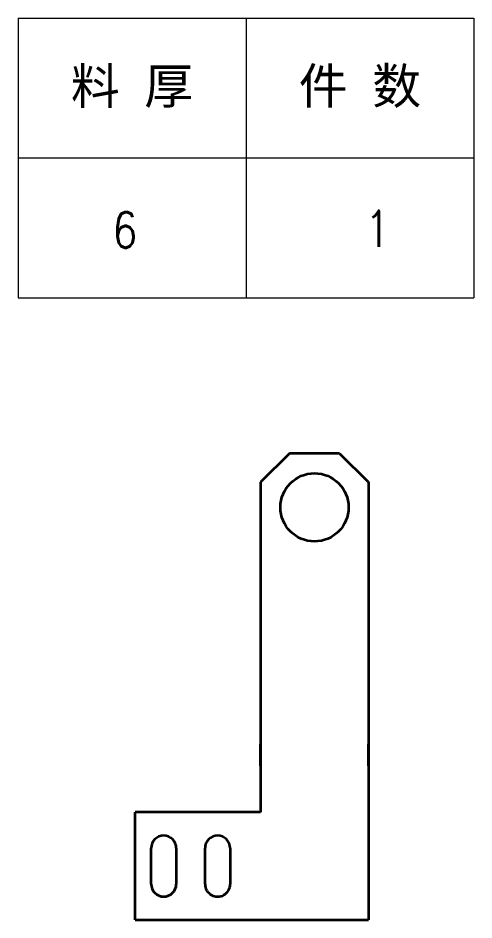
# Model space of a CAD drawing. Header units: millimetres. Extents: x 1333 to 104182, y -63985 to -5704.
# Drawn here: x 47129.8 to 47256.8, y -63292.7 to -63041.3 of the extents above; entities that cross this region are included whole.
import ezdxf
from ezdxf.enums import TextEntityAlignment as Align

# ---------------------------------------------------------------- set-up
doc = ezdxf.new("R2010")
doc.units = ezdxf.units.MM
doc.header["$LTSCALE"] = 0.5
doc.layers.add('标注线', color=3, linetype='Continuous', lineweight=18)
doc.styles.add('DIM', font='romans.shx', dxfattribs={"width": 0.8, "bigfont": 'bigfont.shx'})
doc.styles.get("Standard").update_dxf_attribs({"font": 'simplex.shx'})

# ---------------------------------------------------------------- blocks, each defined once
blk = doc.blocks.new('*T24')
at = {"color": 0, "linetype": 'ByBlock', "lineweight": -2, "transparency": 16777216}
for p, q in [((0, 0), (127, 0)), ((0, 0), (0, -78)), ((63.5, 0), (63.5, -78)), ((127, 0), (127, -78)), ((0, -39), (127, -39)), ((0, -78), (127, -78))]:
    blk.add_line(p, q, dxfattribs=at)
at = {"color": 0, "transparency": 16777216, "char_height": 10, "width": 60.5, "attachment_point": 5}
for s, insert in [('{\\fSimSun|b0|i0|c134|p2;料 厚}', (31.75, -19.5)), ('{\\fSimSun|b0|i0|c134|p2;件 数}', (95.25, -19.5))]:
    blk.add_mtext(s, dxfattribs=dict(at, insert=insert))
blk = doc.blocks.new('拆图参数')
blk.add_blockref('*T24', (-63.5, 78))
at = {"style": 'DIM', "width": 0.8}
blk.add_attdef('6', text='', height=10, dxfattribs=at).set_placement((-37.13, 18.91), align=Align.MIDDLE_LEFT)
blk.add_attdef('1', text='', height=10, dxfattribs=at).set_placement((36.65, 19.27), align=Align.MIDDLE_CENTER)

msp = doc.modelspace()

# ---------------------------------------------------------------- linework, layer by layer
at = {"color": 7, "lineweight": 35, "ltscale": 0.282843}
for p, q in [((47205.352, -63162.667), (47197.352, -63170.667)), ((47219.352, -63162.667), (47227.352, -63170.667))]:
    msp.add_line(p, q, dxfattribs=at)
at = {"color": 7, "lineweight": 35, "ltscale": 0.35}
msp.add_line((47219.352, -63162.667), (47205.352, -63162.667), dxfattribs=at)
at = {"color": 7, "lineweight": 35, "ltscale": 0.15}
for p, q in [((47197.352, -63170.667), (47197.352, -63255.667)), ((47197.352, -63249.667), (47197.352, -63243.667)), ((47227.352, -63249.667), (47227.352, -63243.667)), ((47227.352, -63249.667), (47227.352, -63255.667))]:
    msp.add_line(p, q, dxfattribs=at)
at = {"color": 7, "lineweight": 35}
for p, q in [((47197.352, -63170.667), (47197.352, -63241.667)), ((47227.352, -63170.667), (47227.352, -63292.667)), ((47227.352, -63170.667), (47227.352, -63241.667)), ((47197.352, -63262.667), (47162.352, -63262.667)), ((47162.352, -63292.667), (47162.352, -63262.667)), ((47162.352, -63292.667), (47227.352, -63292.667))]:
    msp.add_line(p, q, dxfattribs=at)
at = {"color": 7, "lineweight": 35, "ltscale": 0.175}
msp.add_line((47197.352, -63255.667), (47197.352, -63262.667), dxfattribs=at)
at = {"color": 7, "lineweight": 35, "ltscale": 0.25}
for p, q in [((47166.852, -63282.667), (47166.852, -63272.667)), ((47173.852, -63272.667), (47173.852, -63282.667)), ((47181.852, -63282.667), (47181.852, -63272.667)), ((47188.852, -63272.667), (47188.852, -63282.667))]:
    msp.add_line(p, q, dxfattribs=at)
at = {"color": 7, "lineweight": 35}
msp.add_circle((47212.352, -63177.667), 9.5, dxfattribs=at)
for centre, start, end in [((47170.352, -63272.667), 360, 179.99999), ((47185.352, -63272.667), 360, 179.99999), ((47170.352, -63282.667), 180.00001, 0), ((47185.352, -63282.667), 179.99999, 360)]:
    msp.add_arc(centre, 3.5, start, end, dxfattribs=at)

# ---------------------------------------------------------------- block references
at = {"layer": '标注线'}
msp.add_blockref('拆图参数', (47193.27, -63119.28), dxfattribs=at).add_auto_attribs({'1': '1', '6': '6'})

doc.saveas('drawing.dxf')
